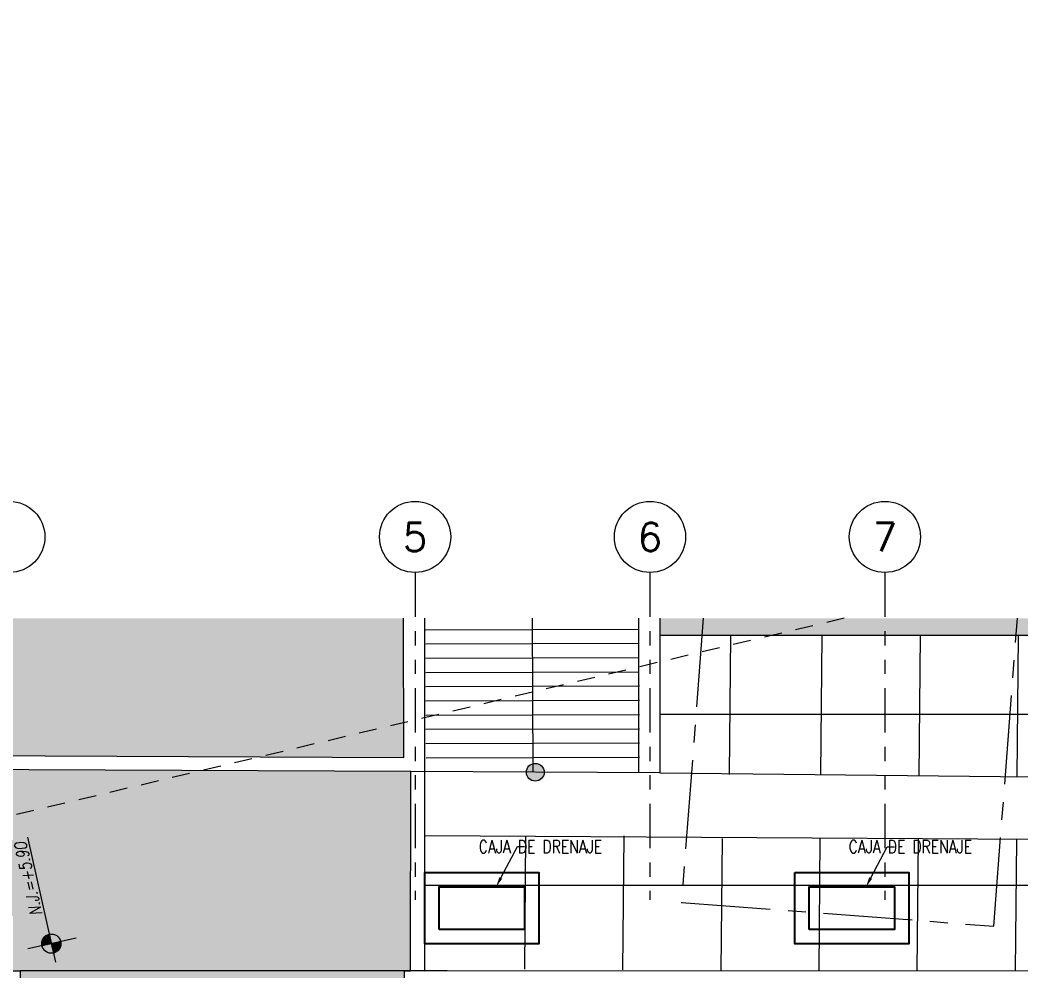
# Model space of a CAD drawing. Header units: millimetres. Extents: x 3738 to 3833, y 1327 to 1657.
# Drawn here: x 3774.47 to 3781.5, y 1495.59 to 1502.27 of the extents above; entities that cross this region are included whole.
import ezdxf
from ezdxf import colors
from ezdxf.entities.mleader import LeaderData, LeaderLine
from ezdxf.enums import TextEntityAlignment as Align
from ezdxf.math import Vec2, Vec3
from ezdxf.xclip import XClip

# ---------------------------------------------------------------- set-up
doc = ezdxf.new("R2010")
doc.units = ezdxf.units.MM
doc.header["$XCLIPFRAME"] = 2
for name, pattern in [('ACAD_ISO07W100', [3, 0, -3]), ('CENTER', [2, 1.25, -0.25, 0.25, -0.25]), ('HIDDEN2', [0.1875, 0.125, -0.0625]), ('PHANTOM', [63.5, 31.75, -6.35, 6.35, -6.35, 6.35, -6.35]), ('PHANTOM2', [1.25, 0.625, -0.125, 0.125, -0.125, 0.125, -0.125])]:
    doc.linetypes.add(name, pattern=pattern)
doc.layers.get('0').update_dxf_attribs({"color": 251, "lineweight": 9})
for name, color, linetype, lineweight in [('A-07', 251, 'Continuous', 13), ('A-Adoquines', 251, 'Continuous', 13), ('A-EJES', 251, 'PHANTOM', 13), ('A-HATCH', 251, 'Continuous', 13), ('A-MURO BAJO', 251, 'Continuous', 13), ('A-MUROS', 251, 'Continuous', 13), ('A-PROYECCIONES', 251, 'HIDDEN2', 13), ('A_30_DispositivosSanit', 251, 'Continuous', 13), ('A_50_TextoIndicaciones', 251, 'Continuous', 13), ('DLP_VERDE', 251, 'Continuous', 13)]:
    doc.layers.add(name, color=color, linetype=linetype, lineweight=lineweight)
doc.styles.add('R80', font='ARIALN.TTF', dxfattribs={"height": 2.03})
doc.styles.add('R80-200', font='romans.shx', dxfattribs={"width": 0.8, "oblique": 10, "height": 0.2})
doc.styles.add('ROMANS', font='romans.shx', dxfattribs={"width": 0.8})
doc.styles.add('TXT_COTAS', font='romans.shx', dxfattribs={"width": 0.8})

# ---------------------------------------------------------------- blocks, each defined once
blk = doc.blocks.new('A$C7e8b7994')
at = {"layer": 'A-HATCH', "color": 8}
for p, q in [((38.1175, 121.9285, 0), (37.7942, 120.4638, 0)), ((38.2152, 121.907, 0), (37.8918, 120.4422, 0)), ((38.3128, 121.8854, 0), (37.9895, 120.4207, 0)), ((38.4105, 121.8638, 0), (38.0871, 120.3991, 0)), ((38.5081, 121.8423, 0), (38.1848, 120.3776, 0)), ((38.6058, 121.8207, 0), (38.2824, 120.356, 0)), ((38.7034, 121.7992, 0), (38.3801, 120.3344, 0)), ((38.8011, 121.7776, 0), (38.4777, 120.3129, 0)), ((38.8987, 121.7561, 0), (38.5754, 120.2913, 0)), ((38.9964, 121.7345, 0), (38.673, 120.2698, 0))]:
    blk.add_line(p, q, dxfattribs=at)
blk = doc.blocks.new('SIM NIVEL PLANTA')
at = {"linetype": 'Continuous'}
h = blk.add_hatch(dxfattribs=at)
h.set_pattern_fill('_USER', color=0, scale=0.089997, angle=45, style=0, pattern_type=0)
h.set_pattern_definition([(45, (31854.49523, 23864.84028), (-0.06363728001, 0.06363728001), [])])
h.paths.add_polyline_path([(-17.33, 0), (-15.98, 0, 0.409209), (-17.33, 1.33)])
h.paths.add_polyline_path([(-18.68, 0, 0.004279), (-18.68, -0.02, 0.414214), (-17.33, -1.37), (-17.33, 0)])
at = {"color": 0}
for p, q in [((-17.33, -3.58), (-17.33, 3.34)), ((-2, 0), (-20, 0))]:
    blk.add_line(p, q, dxfattribs=at)
at = {"color": 0, "linetype": 'Continuous'}
blk.add_circle((-17.33, -0.02), 1.35, dxfattribs=at)
at = {"color": 0, "style": 'R80'}
blk.add_attdef('N.P.T.+0.00', text='', height=1.8, dxfattribs=at).set_placement((-8.87, 1.77), align=Align.MIDDLE_CENTER)
blk = doc.blocks.new('TRAZO 2')
at = {"layer": 'A-Adoquines'}
h = blk.add_hatch(color=8, dxfattribs=at)
h.dxf.hatch_style = 1
h.paths.add_polyline_path([(71.0184, 154.4135), (70.8233, 154.4572), (69.8228, 149.9898), (70.0176, 149.9443)])
h.paths.add_polyline_path([(73.991, 153.9212), (80.1849, 152.0737), (80.2437, 152.2648), (74.4717, 153.9865, -0.02703), (73.7921, 153.9492), (72.6844, 149.3209), (72.782, 149.2981), (72.7821, 149.2981, -0.01102), (72.8785, 149.2727)])
h.paths.add_polyline_path([(73.02, 149.2271, -0.025435), (73.2322, 149.1385, -0.057742), (73.7338, 148.8055), (78.7224, 147.3175), (78.7811, 147.5087)])
h.paths.add_polyline_path([(79.8816, 147.1805), (79.2498, 147.3689), (79.1915, 147.1776), (79.8231, 146.9892)])
h.paths.add_polyline_path([(80.7025, 152.128), (80.6441, 151.9367), (81.2791, 151.7473), (81.3376, 151.9386)])
h.paths.add_polyline_path([(82.3803, 157.6248), (82.3219, 157.4335), (82.9595, 157.2388), (83.018, 157.43)])
h.paths.add_polyline_path([(79.8125, 158.409, -0.007938), (79.751, 158.2187), (81.875, 157.57), (81.9338, 157.7611)])
h.paths.add_polyline_path([(83.5662, 161.5103), (84.1993, 161.3169), (84.2597, 161.5146), (83.6266, 161.708)])
at = {"color": 8}
blk.add_line((70.7148, 153.9728, 0), (69.7626, 154.1954, 0), dxfattribs=at)
for points in [[(68.1135, 150.3951), (69.471, 156.4568)], [(69.2823, 150.1162), (70.2816, 154.5786)], [(69.1867, 153.6714), (68.2791, 153.8834)], [(70.5747, 153.3471), (69.6221, 153.5688)], [(70.5747, 153.3471), (69.6223, 153.5696)], [(69.0317, 152.999), (68.1283, 153.2101)], [(70.4239, 152.6737), (69.4595, 152.899)], [(68.8767, 152.3266), (67.9775, 152.5367)], [(70.2731, 152.0004), (69.3025, 152.2271)]]:
    blk.add_lwpolyline(points, dxfattribs=at)
at = {"color": 8, "elevation": 0}
for points in [[(69.6553, 155.6852), (68.7433, 155.8983)], [(69.5044, 155.0119), (68.5863, 155.2264)], [(69.3349, 154.343), (68.4293, 154.5545)]]:
    blk.add_lwpolyline(points, dxfattribs=at)
at = {"elevation": 0}
blk.add_lwpolyline([(69.8228, 149.9894), (70.8233, 154.4572)], dxfattribs=at)
at = {"layer": 'A-Adoquines', "elevation": 0}
blk.add_lwpolyline([(83.1884, 161.8409), (80.0215, 161.1566, -0.524695), (72.4278, 154.0976), (69.8811, 154.6684), (68.8335, 150.2211), (68.414, 150.3192), (69.81, 156.3753)], format="xyb", dxfattribs=at)
at = {"layer": 'A-HATCH'}
blk.add_lwpolyline([(65.6745, 142.2588), (66.9205, 141.9821), (67.1264, 142.9013), (67.3485, 142.8495, 0.099711), (67.7331, 141.2778, 0.257304), (69.6096, 139.8671, 0.13775), (71.3236, 140.2015, 0.129174), (73.5221, 142.1857, 0.104349), (74.6844, 145.0037, 0.124556), (74.561, 147.5253, 0.208461), (73.2322, 149.1385, 0.052972), (72.7817, 149.2982), (67.5273, 150.5264), (68.8822, 156.5832), (69.81, 156.3753)], format="xyb", dxfattribs=at)
blk = doc.blocks.new('A$C9f73720c')
at = {"layer": 'A-PROYECCIONES', "linetype": 'Continuous'}
h = blk.add_hatch(color=256, dxfattribs=at)
h.dxf.hatch_style = 1
edge = h.paths.add_edge_path()
edge.add_arc((37.8505, 124.9389), 0.0625, 0, 360)
at = {"layer": 'DLP_VERDE'}
h = blk.add_hatch(dxfattribs=at)
h.set_pattern_fill('AR-SAND', color=256, scale=0.0035, angle=215)
h.set_pattern_definition([(252.5, (-226520.54526, -8188080.01937), (0.1028379063742, -0.1371042579803), [0, -0.135128, 0, -0.15113, 0, -0.1444625]), (222.5, (-226520.54526, -8188080.01937), (0.0150241246165, -0.2957586482646), [0, -0.072898, 0, -0.121793, 0, -0.0466725]), (182.5, (-226520.45568, -8188079.95665), (-0.226491538642, -0.159205150185), [0, -0.04445, 0, -0.16002, 0, -0.208915]), (172.5, (-226520.45568, -8188079.95665), (-0.174160637763, -0.217199849944), [0, -0.022225, 0, -0.104902, 0, -0.120015])])
edge = h.paths.add_edge_path()
edge.add_line((36.0209, 135.9696), (35.5631, 133.9244))
edge.add_line((35.5631, 133.9244), (38.2955, 133.3128))
edge.add_line((38.2955, 133.3128), (37.2798, 128.7751))
edge.add_line((37.2798, 128.7751), (36.8412, 128.8732))
edge.add_line((36.8412, 128.8732), (36.2515, 126.2387))
edge.add_line((36.2515, 126.2387), (36.6894, 126.1404))
edge.add_line((36.6894, 126.1404), (36.6799, 126.098))
edge.add_line((36.6799, 126.098), (38.0458, 125.7916))
edge.add_line((38.0458, 125.7916), (40.0797, 134.6873))
edge.add_line((40.0797, 134.6873), (38.1981, 135.1657))
edge.add_arc((40.9333, 145.9234), 11.1, 243.73265, 255.73466, ccw=False)
edge = h.paths.add_edge_path()
edge.add_line((32.713, 135.9476), (33.1708, 137.9891))
edge.add_arc((40.9333, 145.9234), 11.1, 217.64206, 225.62698, ccw=False)
edge.add_arc((31.748, 138.839), 0.5, 37.64475, 127.51284)
edge.add_line((31.4435, 139.2356), (30.7692, 138.7179))
edge.add_line((30.7692, 138.7179), (31.5046, 137.76))
edge.add_line((31.5046, 137.76), (31.3857, 137.6687))
edge.add_line((31.3857, 137.6687), (30.6502, 138.6266))
edge.add_line((30.6502, 138.6266), (29.8568, 138.0175))
edge.add_line((29.8568, 138.0175), (29.5516, 136.6565))
edge.add_line((29.5516, 136.6565), (32.713, 135.9476))
edge = h.paths.add_edge_path()
edge.add_line((33.2972, 137.8674), (32.8593, 135.9147))
edge.add_line((32.8593, 135.9147), (35.712, 135.2762))
edge.add_line((35.712, 135.2762), (35.8827, 136.039))
edge.add_arc((40.9333, 145.9234), 11.1, 226.53294, 242.9345, ccw=False)
h = blk.add_hatch(dxfattribs=at)
h.set_pattern_fill('AR-SAND', color=256, scale=0.0035, angle=215)
h.set_pattern_definition([(252.5, (24.44767, 11.2647), (0.1028379, -0.13710426), [0, -0.135128, 0, -0.15113, 0, -0.1444625]), (222.5, (24.44767, 11.2647), (0.01502412, -0.29575865), [0, -0.072898, 0, -0.121793, 0, -0.0466725]), (182.5, (24.53724, 11.32742), (-0.22649154, -0.15920515), [0, -0.04445, 0, -0.16002, 0, -0.208915]), (172.5, (24.53724, 11.32742), (-0.17416064, -0.21719985), [0, -0.022225, 0, -0.104902, 0, -0.120015])])
edge = h.paths.add_edge_path()
edge.add_line((38.1545, 125.8181), (40.5913, 125.2732))
edge.add_arc((41.5611, 129.6675), 4.5, 257.55438, 435.73466)
edge.add_line((42.67, 134.0287), (40.1766, 134.6627))
edge.add_line((40.1766, 134.6627), (38.1545, 125.8181))
blk.add_lwpolyline([(37.8548, 124.954), (40.3971, 124.3944, 0.275565), (45.6475, 126.1373)], format="xyb")
at = {"layer": 'A-MURO BAJO', "ltscale": 0.5}
for p, q in [((36.6581, 126.0004, 0), (39.3979, 125.3868, 0)), ((37.6552, 124.0862, 0), (38.0459, 125.7916, 0)), ((40.2354, 123.662, 0), (37.6893, 124.2323, 0)), ((40.2027, 123.5157, 0), (37.6559, 124.0861, 0))]:
    blk.add_line(p, q, dxfattribs=at)
at = {"layer": 'A-MURO BAJO', "ltscale": 0.5, "elevation": 0}
for points in [[(39.3979, 125.3868), (40.5588, 125.1268, 0.98427), (42.707, 134.1741), (38.2351, 135.3111, -0.130193), (33.3355, 138.0382, -0.130193)], [(39.4307, 125.5332), (40.5913, 125.2732, 0.984245), (42.67, 134.0287), (38.1981, 135.1657, -0.052417), (36.0209, 135.9696, -0.052417)]]:
    blk.add_lwpolyline(points, format="xyb", dxfattribs=at)
for points in [[(36.0209, 135.9696), (35.5631, 133.9244), (38.2955, 133.3128), (37.2798, 128.7751), (36.8412, 128.8732), (36.2515, 126.2387), (36.6894, 126.1404), (36.6799, 126.098), (38.0458, 125.7916), (40.0797, 134.6873), (38.1981, 135.1657, -0.052417)], [(40.1766, 134.6627), (38.1545, 125.8181), (40.5913, 125.2732, 0.984245), (42.67, 134.0287)]]:
    blk.add_lwpolyline(points, format="xyb", close=True, dxfattribs=at)
at = {"layer": 'A-PROYECCIONES'}
blk.add_line((38.8761, 87.8303, 0), (38.1838, 142.0709, 0), dxfattribs=at)
at = {"layer": 'A-PROYECCIONES', "color": 152, "linetype": 'CENTER', "ltscale": 0.5, "true_color": 0x2776bb, "transparency": 33554623}
blk.add_lwpolyline([(41.8301, 120.2799), (42.4724, 122.3841), (36.7338, 124.1359), (36.0915, 122.0317)], close=True, dxfattribs=at)
at = {"layer": 'A-PROYECCIONES', "linetype": 'Continuous'}
blk.add_circle((37.8505, 124.9389, 0), 0.0625, dxfattribs=at)
blk.add_blockref('A$C7e8b7994', (0, 3.7372, 0))
at = {"rotation": 0.00873130886672623}
blk.add_blockref('TRAZO 2', (-32.2017, -30.593, 0), dxfattribs=at)
at = {"layer": 'A_50_TextoIndicaciones', "color": 1}
ref = blk.add_blockref('SIM NIVEL PLANTA', (38.2845, 128.5203, 0), dxfattribs=dict(at, xscale=0.04999999999999999, yscale=0.04999999999999999, zscale=0.04999999999999999, rotation=0.009024318233194195))
ref.add_attrib('N.P.T.+0.00', 'N.J.=+5.90', dxfattribs={"layer": '0', "height": 0.08533, "rotation": 0.00902, "style": 'R80-200', "oblique": 10, "width": 0.8}).set_placement((37.8962, 128.621, 0), align=Align.TOP_CENTER)
blk = doc.blocks.new('DPTO 65')
at = {"layer": 'A-MUROS'}
for p in [(-9, 7), (-8.7, 3.5)]:
    blk.add_line(p, (-8.7, 7), dxfattribs=at)
blk = doc.blocks.new('TF_P1')
at = {"xscale": -1}
blk.add_blockref('DPTO 65', (0, 4.05), dxfattribs=at)
blk = doc.blocks.new('Ejes_Torre C 1var')
at = {"layer": 'A-EJES', "linetype": 'PHANTOM2', "ltscale": 0.5}
for points in [[(8.775, 16.65), (8.775, 14.35)], [(10.425, 16.65), (10.425, 14.35)], [(12.075, 16.65), (12.075, 14.35)]]:
    blk.add_lwpolyline(points, dxfattribs=at)
at = {"layer": 'A-EJES', "linetype": 'Continuous'}
for centre in [(5.925, 16.9), (8.775, 16.9), (10.425, 16.9), (12.075, 16.9)]:
    blk.add_circle(centre, 0.25, dxfattribs=at)
at = {"layer": 'A-EJES', "linetype": 'Continuous', "style": 'ROMANS'}
for s, p in [('5', (8.775, 16.9)), ('6', (10.425, 16.9)), ('7', (12.075, 16.9))]:
    blk.add_text(s, height=0.2, dxfattribs=at).set_placement(p, align=Align.MIDDLE_CENTER)
blk = doc.blocks.new('is-des-tf_28.02.2025')
at = {"layer": 'A_30_DispositivosSanit', "lineweight": 25, "elevation": 0}
for points in [[(-35.2056, 11.1418), (-34.4056, 11.1418), (-34.4056, 10.6418), (-35.2056, 10.6418)], [(-32.6074, 11.1419), (-31.8074, 11.1419), (-31.8074, 10.6419), (-32.6074, 10.6419)], [(-35.1056, 10.7418), (-35.1056, 11.0418), (-34.5056, 11.0418), (-34.5056, 10.7418)], [(-32.5074, 10.7418), (-32.5074, 11.0418), (-31.9074, 11.0418), (-31.9074, 10.7418)]]:
    blk.add_lwpolyline(points, close=True, dxfattribs=at)
blk = doc.blocks.new('IS-pluviales_26.03.2025')
at = {"layer": 'A_50_TextoIndicaciones'}
ml = blk.add_multileader_mtext('Standard', dxfattribs=at)
ml.set_content('\\pxsm1,t16;CAJA DE DRENAJE', color=256, style='TXT_COTAS')
ml.set_leader_properties(color=7)
ml.build(insert=Vec2(0, 0))
ml.multileader.update_dxf_attribs({"dogleg_length": 0.05, "arrow_head_size": 0.07})
ctx = ml.context
ctx.base_point, ctx.char_height, ctx.arrow_head_size, ctx.landing_gap_size, ctx.plane_origin = Vec3(-39.1556, 0.9232, 0), 0.09, 0.07, 0.1, Vec3(-38.3998, 1.4923, 0)
ctx.text_align_type = 2
notes = []
notes.append((ctx, [(1, (1, 1, 0), (-39.2056, 0.9232, 0), (1, 0), 0.05, [(0, [(-39.3546, 0.6413, 0)], 0, [])])]))
ctx.mtext.insert, ctx.mtext.width, ctx.mtext.defined_height, ctx.mtext.alignment, ctx.mtext.flow_direction = Vec3(-38.6099, 0.9682, 0), 0.872823, 0.8046, 3, 5
ml = blk.add_multileader_mtext('Standard', dxfattribs=at)
ml.set_content('\\pxsm1,t16;CAJA DE DRENAJE', color=256, style='TXT_COTAS')
ml.set_leader_properties(color=7)
ml.build(insert=Vec2(0, 0))
ml.multileader.update_dxf_attribs({"dogleg_length": 0.05, "arrow_head_size": 0.07})
ctx = ml.context
ctx.base_point, ctx.char_height, ctx.arrow_head_size, ctx.landing_gap_size, ctx.plane_origin = Vec3(-36.5574, 0.9231, 0), 0.09, 0.07, 0.1, Vec3(-35.8016, 1.4923, 0)
ctx.text_align_type = 2
notes.append((ctx, [(1, (1, 1, 0), (-36.6074, 0.9231, 0), (1, 0), 0.05, [(0, [(-36.7564, 0.6413, 0)], 0, [])])]))
ctx.mtext.insert, ctx.mtext.width, ctx.mtext.defined_height, ctx.mtext.alignment, ctx.mtext.flow_direction = Vec3(-36.0117, 0.9681, 0), 0.872823, 0.8046, 3, 5
for ctx, leaders in notes:
    for number, flags, end, landing, length, lines in leaders:
        leader = LeaderData()
        leader.index, (leader.has_last_leader_line, leader.has_dogleg_vector, leader.attachment_direction) = number, flags
        leader.last_leader_point, leader.dogleg_vector, leader.dogleg_length = Vec3(end), Vec3(landing), length
        for number, points, colour, breaks in lines:
            line = LeaderLine()
            line.index, line.vertices, line.color, line.breaks = number, Vec3.list(points), colors.encode_raw_color(colour), breaks
            leader.lines.append(line)
        ctx.leaders.append(leader)

msp = doc.modelspace()

# ---------------------------------------------------------------- block references
at = {"color": 7, "linetype": 'ACAD_ISO07W100', "ltscale": 5, "true_color": 0xffffff}
ref = msp.add_blockref('A$C9f73720c', (3908.2809, 1487.3354), dxfattribs=dict(at, rotation=102.6156181418625))
XClip(ref).set_block_clipping_path([(22.1542253106, 140.4101169162), (10.3600901397, 87.7136669306), (29.6608346476, 83.3939150368), (41.4549698184, 136.0903650224)])

# ---------------------------------------------------------------- next in the draw order: block references
at = {"color": 251}
msp.add_blockref('TF_P1', (3768.4721, 1484.5379), dxfattribs=at)

# ---------------------------------------------------------------- next in the draw order: linework, layer by layer
msp.add_line((3777.1721, 1495.5879), (3774.4721, 1495.5879))

# ---------------------------------------------------------------- next in the draw order: block references
at = {"layer": 'A-07'}
msp.add_blockref('is-des-tf_28.02.2025', (3812.5221, 1485.1379), dxfattribs=at)
at = {"layer": 'A-MUROS', "color": 3}
msp.add_blockref('Ejes_Torre C 1var', (3768.4721, 1481.7379), dxfattribs=at)
at = {"layer": 'A_30_DispositivosSanit'}
msp.add_blockref('IS-pluviales_26.03.2025', (3817.1711, 1495.5383, 0), dxfattribs=at)

doc.saveas('drawing.dxf')
